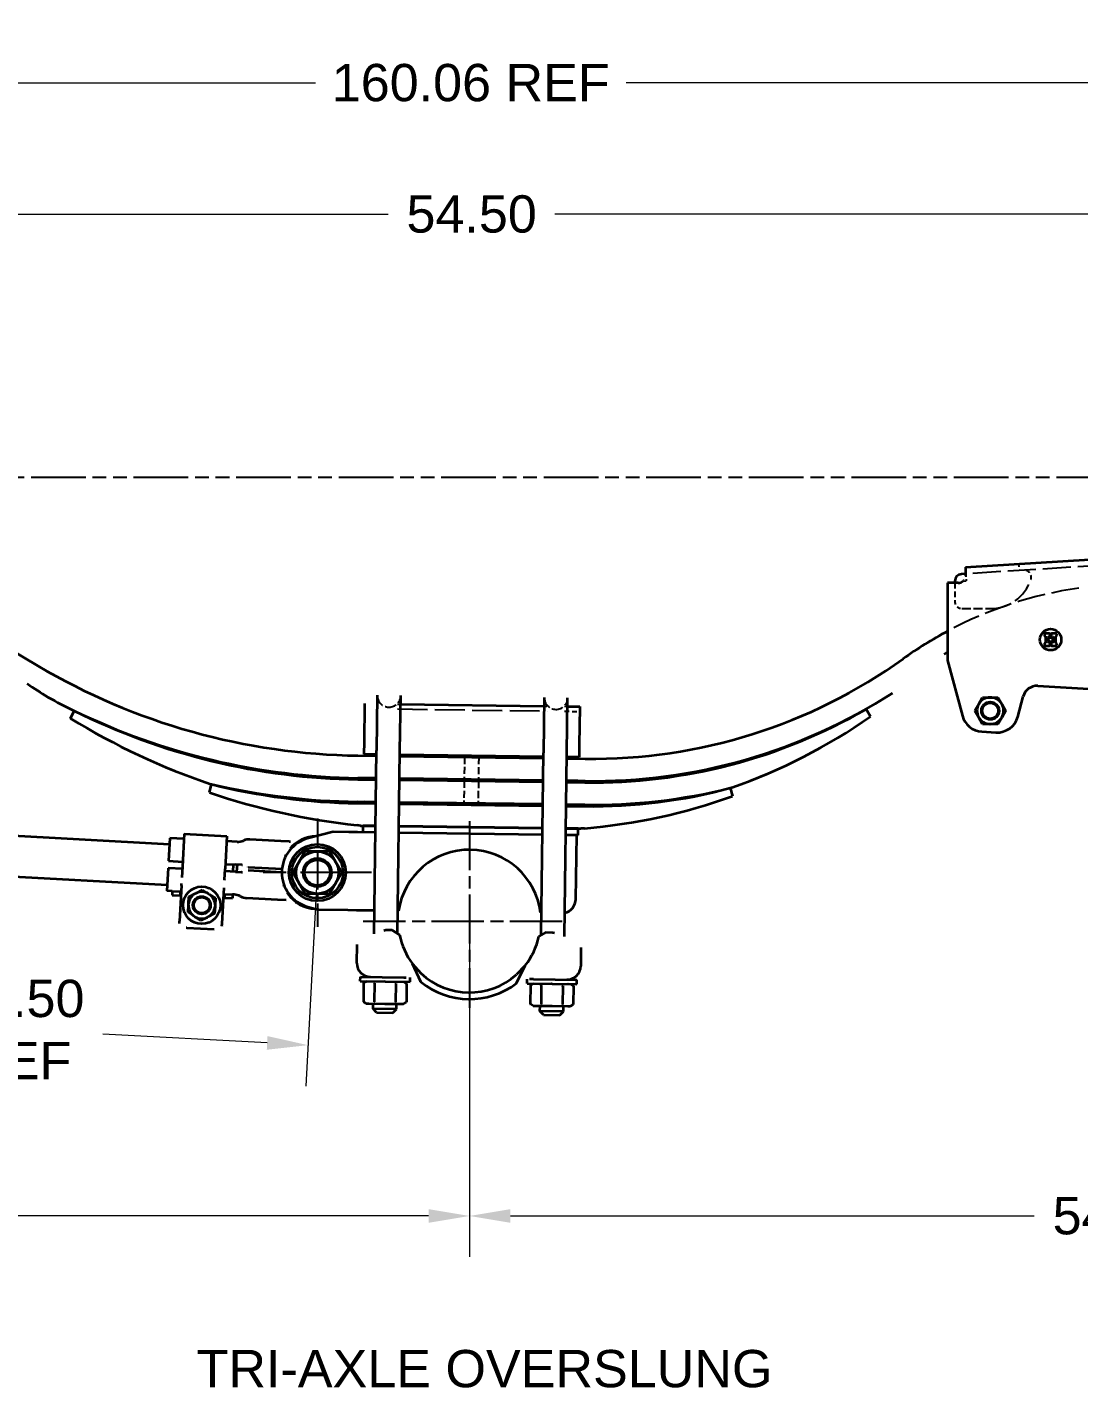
# Model space of a CAD drawing. Header units: inches. Extents: x 8 to 267, y 4 to 172.
# Drawn here: x 113.65 to 150.66, y 59.31 to 107.17 of the extents above; entities that cross this region are included whole.
import ezdxf

# ---------------------------------------------------------------- set-up
doc = ezdxf.new("R2010")
doc.units = ezdxf.units.IN
doc.header["$LTSCALE"] = 8
doc.header["$MEASUREMENT"] = 0
for name, pattern in [('CHAIN', [0.7087, 0.4724, -0.0591, 0.1181, -0.0591]), ('DASHED', [0.2067, 0.1654, -0.0413]), ('DOUBLE_DASH_CHAIN', [1.2403, 0.6614, -0.0827, 0.1654, -0.0827, 0.1654, -0.0827])]:
    doc.linetypes.add(name, pattern=pattern)
for name, color, linetype, lineweight in [('Center Mark(Hutchens)', 7, 'Continuous', 25), ('Dimensions(Hutchens)', 7, 'Continuous', 25), ('Hidden Edges(Hutchens)', 7, 'DASHED', 25), ('Symbols(Hutchens)', 7, 'Continuous', 25), ('Visible Edges(Hutchens)', 7, 'Continuous', 35), ('Visible Tangent Edges(Hutchens)', 7, 'DOUBLE_DASH_CHAIN', 25)]:
    doc.layers.add(name, color=color, linetype=linetype, lineweight=lineweight)
doc.styles.add('Hutchens .164', font='ARIAL.TTF')
doc.dimstyles.new('HUTCHENS STD DIM X.XX', dxfattribs={"dimscale": 8, "dimtxt": 0.164, "dimasz": 0.18, "dimexe": 0.18, "dimexo": 0.0625, "dimgap": 0.09, "dimtad": 0, "dimtih": 1, "dimtoh": 1, "dimrnd": 1e-08, "dimzin": 4, "dimdsep": 46, "dimtxsty": 'Hutchens .164', "dimcen": 0.09, "dimclrd": 211, "dimclre": 211, "dimclrt": 7, "dimadec": 0, "dimazin": 1, "dimtfac": 0.762195, "dimtofl": 0, "dimtmove": 0, "dimatfit": 3, "dimfxl": 0, "dimtolj": 1, "dimtzin": 0, "dimlwd": 9, "dimlwe": 9, "dimarcsym": 0})

# ---------------------------------------------------------------- blocks, each defined once
blk = doc.blocks.new('*D41')
at = {"layer": 'Defpoints', "color": 0, "linetype": 'Continuous'}
for p in [(74.713, 75.626), (129.211, 75.711), (129.211, 65.35)]:
    blk.add_point(p, dxfattribs=at)
at = {"layer": 'Dimensions(Hutchens)', "color": 211, "linetype": 'Continuous', "lineweight": 9}
for p, q in [((129.211, 75.211), (129.211, 63.91)), ((74.713, 75.126), (74.713, 63.91)), ((76.153, 65.35), (94.59, 65.35)), ((127.771, 65.35), (109.335, 65.35))]:
    blk.add_line(p, q, dxfattribs=at)
at = {"layer": 'Dimensions(Hutchens)', "color": 211, "linetype": 'Continuous'}
for points in [[(76.153, 65.59), (76.153, 65.11), (74.713, 65.35)], [(127.771, 65.59), (127.771, 65.11), (129.211, 65.35)]]:
    blk.add_solid(points, dxfattribs=at)
at = {"layer": 'Dimensions(Hutchens)', "color": 7, "linetype": 'Continuous', "lineweight": 9, "insert": (101.962, 65.35), "char_height": 1.312, "attachment_point": 5, "style": 'Hutchens .164'}
blk.add_mtext('\\A1;54.50 NOMINAL', dxfattribs=at)
blk = doc.blocks.new('*D42')
at = {"layer": 'Defpoints', "color": 0, "linetype": 'Continuous'}
for p in [(129.211, 75.711), (183.714, 75.644), (183.714, 65.35)]:
    blk.add_point(p, dxfattribs=at)
at = {"layer": 'Dimensions(Hutchens)', "color": 211, "linetype": 'Continuous', "lineweight": 9}
for p, q in [((129.211, 75.211), (129.211, 63.91)), ((183.714, 75.144), (183.714, 63.91)), ((130.651, 65.35), (149.085, 65.35)), ((182.274, 65.35), (163.83, 65.35))]:
    blk.add_line(p, q, dxfattribs=at)
at = {"layer": 'Dimensions(Hutchens)', "color": 211, "linetype": 'Continuous'}
for points in [[(130.651, 65.59), (130.651, 65.11), (129.211, 65.35)], [(182.274, 65.59), (182.274, 65.11), (183.714, 65.35)]]:
    blk.add_solid(points, dxfattribs=at)
at = {"layer": 'Dimensions(Hutchens)', "color": 7, "linetype": 'Continuous', "lineweight": 9, "insert": (156.457, 65.35), "char_height": 1.312, "attachment_point": 5, "style": 'Hutchens .164'}
blk.add_mtext('\\A1;54.50 NOMINAL', dxfattribs=at)
blk = doc.blocks.new('*D45')
at = {"layer": 'Defpoints', "color": 0, "linetype": 'Continuous'}
for p in [(156.539, 100.59), (156.539, 93.15), (102.039, 92.731)]:
    blk.add_point(p, dxfattribs=at)
at = {"layer": 'Dimensions(Hutchens)', "color": 211, "linetype": 'Continuous', "lineweight": 9}
for p, q in [((102.039, 93.231), (102.039, 102.03)), ((156.539, 93.65), (156.539, 102.03)), ((103.479, 100.59), (126.357, 100.59)), ((155.099, 100.59), (132.22, 100.59))]:
    blk.add_line(p, q, dxfattribs=at)
at = {"layer": 'Dimensions(Hutchens)', "color": 211, "linetype": 'Continuous'}
for points in [[(103.479, 100.83), (103.479, 100.35), (102.039, 100.59)], [(155.099, 100.83), (155.099, 100.35), (156.539, 100.59)]]:
    blk.add_solid(points, dxfattribs=at)
at = {"layer": 'Dimensions(Hutchens)', "color": 7, "linetype": 'Continuous', "lineweight": 9, "insert": (129.289, 100.59), "char_height": 1.312, "attachment_point": 5, "style": 'Hutchens .164'}
blk.add_mtext('\\A1;54.50', dxfattribs=at)
blk = doc.blocks.new('*D49')
at = {"layer": 'Defpoints', "color": 0, "linetype": 'Continuous'}
for p in [(49.226, 105.211), (209.289, 86.971), (49.226, 82.423)]:
    blk.add_point(p, dxfattribs=at)
at = {"layer": 'Dimensions(Hutchens)', "color": 211, "linetype": 'Continuous', "lineweight": 9}
for p, q in [((49.226, 82.923), (49.226, 106.651)), ((209.289, 87.471), (209.289, 106.651)), ((50.666, 105.211), (123.789, 105.211)), ((207.849, 105.211), (134.726, 105.211))]:
    blk.add_line(p, q, dxfattribs=at)
at = {"layer": 'Dimensions(Hutchens)', "color": 211, "linetype": 'Continuous'}
for points in [[(50.666, 105.451), (50.666, 104.971), (49.226, 105.211)], [(207.849, 105.451), (207.849, 104.971), (209.289, 105.211)]]:
    blk.add_solid(points, dxfattribs=at)
at = {"layer": 'Dimensions(Hutchens)', "color": 7, "linetype": 'Continuous', "lineweight": 9, "insert": (129.257, 105.211), "char_height": 1.312, "attachment_point": 5, "style": 'Hutchens .164'}
blk.add_mtext('\\A1;160.06 REF', dxfattribs=at)
blk = doc.blocks.new('*D51')
at = {"layer": 'Defpoints', "color": 0, "linetype": 'Continuous'}
for p in [(103.539, 78.53), (123.859, 77.43), (123.53, 71.359)]:
    blk.add_point(p, dxfattribs=at)
at = {"layer": 'Dimensions(Hutchens)', "color": 211, "linetype": 'Continuous', "lineweight": 9}
for p, q in [((103.512, 78.031), (103.132, 71.021)), ((123.832, 76.931), (123.453, 69.921)), ((104.648, 72.381), (110.428, 72.068)), ((122.092, 71.437), (116.313, 71.75))]:
    blk.add_line(p, q, dxfattribs=at)
at = {"layer": 'Dimensions(Hutchens)', "color": 211, "linetype": 'Continuous'}
for points in [[(104.661, 72.621), (104.635, 72.141), (103.21, 72.459)], [(122.105, 71.677), (122.08, 71.197), (123.53, 71.359)]]:
    blk.add_solid(points, dxfattribs=at)
at = {"layer": 'Dimensions(Hutchens)', "color": 7, "linetype": 'Continuous', "lineweight": 9, "insert": (113.37, 71.909), "char_height": 1.312, "attachment_point": 5, "style": 'Hutchens .164'}
blk.add_mtext('\\A1;20.50\\PREF', dxfattribs=at)

msp = doc.modelspace()

# ---------------------------------------------------------------- linework, layer by layer
at = {"layer": 'Center Mark(Hutchens)', "linetype": 'CHAIN', "ltscale": 0.264566}
for p, q in [((123.8589, 79.3361), (123.8589, 75.5247)), ((125.7646, 77.4304), (121.9532, 77.4304))]:
    msp.add_line(p, q, dxfattribs=at)
at = {"layer": 'Center Mark(Hutchens)', "linetype": 'CHAIN', "ltscale": 0.45527}
msp.add_line((129.2111, 79.2346), (129.2111, 72.6769), dxfattribs=at)
at = {"layer": 'Center Mark(Hutchens)', "linetype": 'CHAIN', "ltscale": 0.485979}
msp.add_line((132.473, 75.7107), (125.473, 75.7107), dxfattribs=at)
at = {"layer": 'Hidden Edges(Hutchens)', "ltscale": 0.055136}
for p, q in [((146.6636, 88.1705), (146.6781, 87.939)), ((148.5386, 88.2877), (148.5531, 88.0561)), ((148.5386, 88.2877), (148.5531, 88.0561))]:
    msp.add_line(p, q, dxfattribs=at)
at = {"layer": 'Hidden Edges(Hutchens)', "ltscale": 0.74679}
msp.add_line((155.3055, 88.4782), (146.6781, 87.939), dxfattribs=at)
at = {"layer": 'Hidden Edges(Hutchens)', "ltscale": 0.154203}
msp.add_line((146.2934, 87.6233), (146.2886, 86.9752), dxfattribs=at)
at = {"layer": 'Hidden Edges(Hutchens)', "ltscale": 0.021137}
msp.add_line((146.5746, 87.682), (146.6636, 87.6876), dxfattribs=at)
at = {"layer": 'Hidden Edges(Hutchens)', "ltscale": 0.005152}
msp.add_line((146.6781, 87.939), (146.6561, 87.9376), dxfattribs=at)
at = {"layer": 'Hidden Edges(Hutchens)', "ltscale": 0.007073}
msp.add_line((146.6636, 87.6876), (146.6937, 87.6894), dxfattribs=at)
at = {"layer": 'Hidden Edges(Hutchens)', "ltscale": 0.001633}
msp.add_line((146.6781, 87.939), (146.6781, 87.9388), dxfattribs=at)
at = {"layer": 'Hidden Edges(Hutchens)', "ltscale": 0.076896}
msp.add_line((146.6781, 87.9388), (146.6899, 87.7507), dxfattribs=at)
at = {"layer": 'Hidden Edges(Hutchens)', "ltscale": 0.014667}
msp.add_line((146.6899, 87.7507), (146.6937, 87.6894), dxfattribs=at)
at = {"layer": 'Hidden Edges(Hutchens)', "ltscale": 0.237987}
msp.add_line((146.5368, 86.7234), (147.5367, 86.716), dxfattribs=at)
at = {"layer": 'Hidden Edges(Hutchens)', "ltscale": 0.025212}
for p, q in [((126.6829, 83.3571), (126.7892, 83.3557)), ((131.8387, 83.2875), (131.945, 83.2861)), ((132.5573, 83.2778), (132.6636, 83.2764))]:
    msp.add_line(p, q, dxfattribs=at)
at = {"layer": 'Hidden Edges(Hutchens)', "ltscale": 0.795632}
msp.add_line((126.6805, 83.1842), (131.9427, 83.1131), dxfattribs=at)
at = {"layer": 'Hidden Edges(Hutchens)', "ltscale": 0.127887}
msp.add_line((132.555, 83.1048), (133.0925, 83.0976), dxfattribs=at)
at = {"layer": 'Hidden Edges(Hutchens)', "ltscale": 0.18751}
for p, q in [((129.0392, 81.4939), (129.0286, 80.706)), ((129.5392, 81.4871), (129.5285, 80.6992))]:
    msp.add_line(p, q, dxfattribs=at)
at = {"layer": 'Hidden Edges(Hutchens)', "ltscale": 0.187515}
for p, q in [((129.0279, 80.656), (129.0173, 79.8681)), ((129.5279, 80.6492), (129.5172, 79.8613))]:
    msp.add_line(p, q, dxfattribs=at)
at = {"layer": 'Hidden Edges(Hutchens)', "ltscale": 0.015836, "flags": 128}
msp.add_lwpolyline([(146.619, 87.7311), (146.6176, 87.7286)], dxfattribs=at)
at = {"layer": 'Hidden Edges(Hutchens)', "ltscale": 0.022364, "flags": 128}
msp.add_lwpolyline([(146.6224, 87.7366), (146.6218, 87.7354)], dxfattribs=at)
at = {"layer": 'Hidden Edges(Hutchens)', "ltscale": 0.05079, "flags": 128}
msp.add_lwpolyline([(146.6781, 87.939), (146.6771, 87.9388)], dxfattribs=at)
at = {"layer": 'Hidden Edges(Hutchens)', "ltscale": 0.116454}
msp.add_arc((148.7324, 87.8169), 0.25, 341.38146, 93.57633, dxfattribs=at)
at = {"layer": 'Hidden Edges(Hutchens)', "ltscale": 0.568412}
msp.add_arc((147.5478, 88.2159), 1.5, 269.57633, 341.38146, dxfattribs=at)
at = {"layer": 'Hidden Edges(Hutchens)', "ltscale": 0.73833}
msp.add_arc((152.6541, 73.5494), 14.03, 98.18947, 118.13319, dxfattribs=at)
at = {"layer": 'Hidden Edges(Hutchens)', "ltscale": 0.093397}
msp.add_arc((146.5386, 86.9734), 0.25, 179.57633, 269.57633, dxfattribs=at)
at = {"layer": 'Hidden Edges(Hutchens)', "ltscale": 0.308439}
for centre in [(126.3808, 83.6621), (132.2552, 83.5828)]:
    msp.add_arc(centre, 0.4125, 179.22631, 359.22631, dxfattribs=at)
at = {"layer": 'Visible Edges(Hutchens)'}
for p, q in [((146.6636, 88.1705), (152.1114, 88.511)), ((146.6636, 88.1705), (146.6636, 87.8733)), ((146.4136, 87.6233), (146.0386, 87.6233)), ((146.0386, 87.6233), (146.0386, 84.8906)), ((146.2938, 87.6819), (146.2934, 87.6233)), ((146.6561, 87.9376), (146.5282, 87.9296)), ((149.4449, 85.8108), (149.4449, 85.7803)), ((149.6167, 85.842), (149.4761, 85.842)), ((149.4761, 85.749), (149.4809, 85.749)), ((149.4809, 85.749), (149.4809, 85.4975)), ((149.6059, 85.749), (149.6167, 85.749)), ((149.6059, 85.7418), (149.6059, 85.749)), ((149.648, 85.7803), (149.648, 85.8108)), ((149.6792, 85.8108), (149.6792, 85.7803)), ((149.8511, 85.842), (149.7105, 85.842)), ((149.7105, 85.749), (149.7214, 85.749)), ((149.7214, 85.749), (149.7214, 85.7418)), ((149.8464, 85.4975), (149.8464, 85.749)), ((149.8464, 85.749), (149.8511, 85.749)), ((149.8824, 85.7803), (149.8824, 85.8108)), ((112.5386, 85.5822), (114.0212, 84.7063)), ((149.4449, 85.4663), (149.4449, 85.4358)), ((149.4809, 85.4975), (149.4761, 85.4975)), ((149.4761, 85.4045), (149.6167, 85.4045)), ((149.6059, 85.4975), (149.6059, 85.5047)), ((149.6167, 85.4975), (149.6059, 85.4975)), ((149.648, 85.4358), (149.648, 85.4663)), ((149.6792, 85.4663), (149.6792, 85.4358)), ((149.7214, 85.4975), (149.7105, 85.4975)), ((149.7105, 85.4045), (149.8511, 85.4045)), ((149.7214, 85.5047), (149.7214, 85.4975)), ((149.8511, 85.4975), (149.8464, 85.4975)), ((149.8824, 85.4358), (149.8824, 85.4663)), ((146.0386, 84.8906), (146.5603, 82.9434)), ((149.2124, 83.9964), (151.8072, 83.8431)), ((125.5149, 82.0335), (125.5326, 83.3382)), ((125.5326, 83.3382), (125.533, 83.3727)), ((125.9683, 83.6677), (125.942, 81.7241)), ((126.767, 81.713), (126.7932, 83.6566)), ((126.7892, 83.3557), (131.8387, 83.2875)), ((131.8428, 83.5884), (131.8165, 81.6448)), ((132.6414, 81.6337), (132.6677, 83.5772)), ((146.9971, 83.1233), (147.1324, 83.3578)), ((147.1324, 83.3578), (147.2678, 83.5923)), ((147.2678, 83.5923), (147.5386, 83.5923)), ((147.5386, 83.5923), (147.8094, 83.5923)), ((147.8094, 83.5923), (147.9448, 83.3578)), ((147.9448, 83.3578), (148.0802, 83.1233)), ((148.509, 82.9138), (148.7, 83.6267)), ((115.1702, 82.8548), (115.3014, 83.1246)), ((132.6636, 83.2764), (133.0948, 83.2705)), ((133.0944, 83.2361), (133.0767, 81.9314)), ((133.0948, 83.2705), (133.0944, 83.2361)), ((143.1722, 83.1827), (143.3222, 82.9232)), ((147.1324, 82.8888), (146.9971, 83.1233)), ((147.2678, 82.6543), (147.1324, 82.8888)), ((147.9448, 82.8888), (147.8094, 82.6543)), ((148.0802, 83.1233), (147.9448, 82.8888)), ((147.2405, 82.3888), (147.7402, 82.3592)), ((147.5386, 82.6543), (147.2678, 82.6543)), ((147.8094, 82.6543), (147.5386, 82.6543)), ((125.509, 81.5916), (125.5149, 82.0335)), ((133.0767, 81.9314), (133.0708, 81.4895)), ((125.2896, 81.5445), (125.9395, 81.5358)), ((125.509, 81.5916), (125.5402, 81.5912)), ((125.5395, 81.5412), (125.5402, 81.5912)), ((125.9395, 81.5358), (125.5395, 81.5412)), ((125.9402, 81.5858), (125.5402, 81.5912)), ((125.8549, 75.2725), (125.942, 81.7241)), ((126.6802, 75.2884), (126.767, 81.713)), ((126.7644, 81.5246), (131.814, 81.4564)), ((131.814, 81.4564), (126.7644, 81.5246)), ((131.8146, 81.5064), (126.7651, 81.5746)), ((131.7298, 75.2202), (131.8165, 81.6448)), ((132.5543, 75.1821), (132.6414, 81.6337)), ((132.6389, 81.4453), (133.2888, 81.4365)), ((133.0389, 81.4399), (132.6389, 81.4453)), ((133.0395, 81.4899), (132.6396, 81.4953)), ((133.0389, 81.4399), (133.0395, 81.4899)), ((133.0395, 81.4899), (133.0708, 81.4895)), ((120.061, 80.2452), (120.1283, 80.5376)), ((125.2783, 80.7066), (125.9282, 80.6978)), ((125.9289, 80.7478), (125.2789, 80.7566)), ((125.5282, 80.7032), (125.5289, 80.7532)), ((125.9282, 80.6978), (125.5282, 80.7032)), ((125.9289, 80.7478), (125.5289, 80.7532)), ((126.7531, 80.6867), (131.8027, 80.6185)), ((131.8027, 80.6185), (126.7531, 80.6867)), ((131.8033, 80.6685), (126.7538, 80.7367)), ((131.8033, 80.6685), (126.7538, 80.7367)), ((132.6276, 80.6074), (133.2776, 80.5986)), ((133.0275, 80.602), (132.6276, 80.6074)), ((133.2782, 80.6486), (132.6283, 80.6574)), ((133.0282, 80.652), (132.6283, 80.6574)), ((133.0275, 80.602), (133.0282, 80.652)), ((138.3906, 80.4057), (138.4687, 80.1166)), ((125.2669, 79.8687), (125.9169, 79.8599)), ((125.9176, 79.9099), (125.2676, 79.9187)), ((125.5169, 79.8653), (125.5176, 79.9153)), ((125.9169, 79.8599), (125.5169, 79.8653)), ((125.9176, 79.9099), (125.5176, 79.9153)), ((126.7418, 79.8488), (131.7913, 79.7806)), ((131.7913, 79.7806), (126.7418, 79.8488)), ((131.792, 79.8306), (126.7425, 79.8988)), ((131.792, 79.8306), (126.7425, 79.8988)), ((132.6163, 79.7695), (133.2662, 79.7607)), ((133.0162, 79.7641), (132.6163, 79.7695)), ((133.0169, 79.8141), (132.6169, 79.8195)), ((133.2669, 79.8107), (132.6169, 79.8194)), ((133.0162, 79.7641), (133.0169, 79.8141)), ((125.3813, 79.0795), (125.2554, 79.0927)), ((125.3813, 79.0795), (125.9062, 79.0724)), ((125.4719, 78.8463), (125.475, 79.0783)), ((125.9062, 79.0724), (125.475, 79.0783)), ((126.7312, 79.0613), (131.7807, 78.9931)), ((131.7807, 78.9931), (126.7312, 79.0613)), ((132.6056, 78.982), (133.1306, 78.9749)), ((133.0368, 78.9762), (132.6056, 78.982)), ((133.0337, 78.7442), (133.0368, 78.9762)), ((133.2557, 78.9843), (133.1306, 78.9749)), ((108.8198, 78.9652), (118.6555, 78.433)), ((118.6668, 78.6432), (118.6233, 77.8389)), ((119.1661, 78.6162), (118.6668, 78.6432)), ((119.1754, 78.789), (119.1136, 77.6465)), ((119.1754, 78.789), (120.6732, 78.7079)), ((120.6732, 78.7079), (120.6114, 77.5655)), ((121.0344, 78.5151), (120.6639, 78.5352)), ((121.248, 78.5505), (121.2672, 78.5582)), ((122.5726, 78.5345), (121.4808, 78.5936)), ((122.8698, 78.5185), (122.5726, 78.5345)), ((124.4134, 78.8606), (123.5517, 78.6421)), ((124.9695, 78.8531), (124.4134, 78.8606)), ((125.2767, 78.8489), (124.9695, 78.8531)), ((125.9031, 78.8405), (125.2767, 78.8489)), ((131.7776, 78.7611), (126.728, 78.8293)), ((131.7776, 78.7611), (126.728, 78.8293)), ((133.0337, 78.7442), (132.6025, 78.75)), ((132.9868, 78.7448), (132.6025, 78.75)), ((132.9565, 76.495), (132.9868, 78.7448)), ((122.734, 78.0412), (122.7469, 78.0015)), ((122.934, 78.2713), (122.8976, 78.2756)), ((122.9929, 77.4304), (123.4259, 78.1804)), ((123.4259, 78.1804), (124.2919, 78.1804)), ((124.2919, 78.1804), (124.7249, 77.4304)), ((118.6098, 77.5893), (118.5663, 76.7849)), ((119.1091, 77.5623), (118.6098, 77.5893)), ((118.6233, 77.8389), (119.1226, 77.8119)), ((119.1132, 77.639), (119.0922, 77.2514)), ((119.1136, 77.6465), (119.1132, 77.639)), ((120.5901, 77.1704), (120.611, 77.558)), ((120.6114, 77.5655), (120.611, 77.558)), ((120.6204, 77.7309), (120.9908, 77.7108)), ((120.8947, 77.4656), (120.9082, 77.7153)), ((121.2019, 77.6994), (120.9908, 77.7108)), ((121.0331, 77.7085), (121.0195, 77.4589)), ((121.2019, 77.6994), (121.2206, 77.6984)), ((121.2293, 77.6979), (121.2206, 77.6984)), ((121.4283, 77.6245), (122.6156, 77.5603)), ((108.742, 77.5273), (118.5777, 76.9951)), ((120.9773, 77.4612), (120.6069, 77.4812)), ((120.9773, 77.4612), (121.1884, 77.4498)), ((121.2071, 77.4487), (121.1884, 77.4498)), ((121.2071, 77.4487), (121.2158, 77.4483)), ((122.6089, 77.4355), (121.4216, 77.4997)), ((123.4259, 76.6804), (122.9929, 77.4304)), ((124.7249, 77.4304), (124.2919, 76.6804)), ((118.7535, 76.7748), (118.5663, 76.7849)), ((118.7535, 76.7748), (118.7462, 76.64)), ((118.7462, 76.64), (119.027, 76.6248)), ((118.7535, 76.7748), (119.0343, 76.7596)), ((119.0775, 76.9783), (119.0096, 75.7246)), ((119.0343, 76.7596), (119.027, 76.6248)), ((119.027, 76.6248), (119.0583, 76.6231)), ((119.0655, 76.7579), (119.0343, 76.7596)), ((119.3372, 76.5768), (119.5593, 76.6895)), ((119.5593, 76.6895), (119.5979, 76.7091)), ((119.5979, 76.7091), (119.8201, 76.8218)), ((119.8201, 76.8218), (120.0288, 76.6858)), ((120.0288, 76.6858), (120.0651, 76.6621)), ((120.0651, 76.6621), (120.2738, 76.5261)), ((120.5074, 75.6435), (120.5753, 76.8973)), ((120.5946, 76.6752), (120.5634, 76.6769)), ((120.5946, 76.6752), (120.5873, 76.5404)), ((120.5946, 76.6752), (120.8754, 76.66)), ((120.8754, 76.66), (120.8681, 76.5252)), ((120.9338, 76.6568), (120.8754, 76.66)), ((121.1423, 76.5986), (121.1606, 76.5889)), ((122.6746, 76.9447), (122.6918, 76.9827)), ((122.8486, 76.6943), (122.812, 76.6939)), ((124.2919, 76.6804), (123.4259, 76.6804)), ((119.3079, 76.036), (119.3214, 76.2848)), ((119.3214, 76.2848), (119.3237, 76.328)), ((119.3237, 76.328), (119.3372, 76.5768)), ((120.258, 76.2341), (120.2445, 75.9853)), ((120.2603, 76.2773), (120.258, 76.2341)), ((120.2738, 76.5261), (120.2603, 76.2773)), ((120.5561, 76.5421), (120.5873, 76.5404)), ((120.5873, 76.5404), (120.8681, 76.5252)), ((122.461, 76.4716), (121.3691, 76.5306)), ((122.7582, 76.4555), (122.461, 76.4716)), ((123.5191, 76.2275), (123.9098, 76.1171)), ((124.9324, 76.1033), (123.9098, 76.1171)), ((125.2396, 76.0992), (124.9324, 76.1033)), ((119.005, 75.6385), (119.0096, 75.7246)), ((119.5166, 75.9), (119.3079, 76.036)), ((119.5529, 75.8763), (119.5166, 75.9)), ((119.7616, 75.7403), (119.5529, 75.8763)), ((119.9837, 75.853), (119.7616, 75.7403)), ((120.0224, 75.8726), (119.9837, 75.853)), ((120.2445, 75.9853), (120.0224, 75.8726)), ((120.5028, 75.5574), (120.5074, 75.6435)), ((125.866, 76.0907), (125.2396, 76.0992)), ((126.7159, 76.0792), (126.6909, 76.0796)), ((131.7404, 76.0114), (131.7154, 76.0117)), ((119.264, 75.4884), (120.2291, 75.4361)), ((126.4866, 75.4037), (126.2693, 75.4066)), ((126.7551, 75.2438), (126.4866, 75.4037)), ((131.6537, 75.1777), (131.9264, 75.3302)), ((131.9264, 75.3302), (132.1437, 75.3273)), ((125.2535, 74.246), (125.2624, 74.9041)), ((133.1367, 74.7978), (133.1278, 74.1397)), ((127.2045, 74.2197), (127.5013, 73.8868)), ((127.4972, 73.5832), (127.2045, 74.2197)), ((125.3699, 73.6059), (125.372, 73.7624)), ((125.372, 73.7624), (126.9024, 73.7417)), ((126.9024, 73.7417), (126.9793, 73.7406)), ((127.1197, 73.5822), (127.1218, 73.7387)), ((130.867, 73.5377), (131.1768, 74.166)), ((131.1768, 74.166), (130.8711, 73.8413)), ((125.3699, 73.6059), (127.1197, 73.5822)), ((125.4866, 73.5457), (125.4777, 72.8869)), ((125.5889, 73.6029), (125.4866, 73.5457)), ((125.8653, 73.5406), (125.8564, 72.8818)), ((126.6227, 73.5304), (126.6138, 72.8716)), ((126.9007, 73.5852), (127.0014, 73.5252)), ((127.0014, 73.5252), (126.9925, 72.8665)), ((131.2443, 73.5265), (131.2465, 73.683)), ((131.2443, 73.5265), (132.9942, 73.5029)), ((131.3611, 73.4664), (131.3522, 72.8076)), ((131.4633, 73.5236), (131.3611, 73.4664)), ((131.4659, 73.6801), (131.389, 73.6811)), ((131.4659, 73.6801), (132.9963, 73.6594)), ((131.7398, 73.4613), (131.7309, 72.8025)), ((132.4972, 73.451), (132.4883, 72.7923)), ((132.7752, 73.5059), (132.8759, 73.4459)), ((132.8759, 73.4459), (132.867, 72.7872)), ((132.9942, 73.5029), (132.9963, 73.6594)), ((125.5784, 72.827), (125.4777, 72.8869)), ((125.5784, 72.827), (125.6663, 72.8258)), ((125.6663, 72.8258), (126.2343, 72.8181)), ((125.8193, 72.6312), (125.8219, 72.8237)), ((126.2343, 72.8181), (126.8024, 72.8105)), ((126.6442, 72.6201), (126.6468, 72.8126)), ((126.8024, 72.8105), (126.8903, 72.8093)), ((126.8903, 72.8093), (126.9925, 72.8665)), ((131.4528, 72.7477), (131.3522, 72.8076)), ((132.7647, 72.7299), (132.867, 72.7872)), ((126.6442, 72.6201), (125.8193, 72.6312)), ((125.9426, 72.5045), (125.8193, 72.6312)), ((125.9426, 72.5045), (126.5175, 72.4968)), ((126.5175, 72.4968), (126.6442, 72.6201)), ((131.4528, 72.7477), (131.5407, 72.7465)), ((131.5407, 72.7465), (132.1088, 72.7388)), ((131.6937, 72.5519), (131.6963, 72.7444)), ((132.5186, 72.5407), (131.6937, 72.5519)), ((131.817, 72.4252), (131.6937, 72.5519)), ((131.817, 72.4252), (132.392, 72.4174)), ((132.1088, 72.7388), (132.6768, 72.7311)), ((132.392, 72.4174), (132.5186, 72.5407)), ((132.5186, 72.5407), (132.5212, 72.7332)), ((132.6768, 72.7311), (132.7647, 72.7299))]:
    msp.add_line(p, q, dxfattribs=at)
at = {"layer": 'Visible Edges(Hutchens)', "flags": 128}
for points in [[(146.5746, 87.682), (146.5816, 87.6881)], [(146.6094, 87.7179), (146.6181, 87.7298)], [(146.6488, 87.856), (146.6479, 87.8516)], [(146.6488, 87.8561), (146.6494, 87.8592)], [(146.0386, 85.1878), (145.9158, 85.106)], [(122.8698, 78.5185), (122.9188, 78.517)], [(123.3412, 78.6011), (123.3352, 78.5984)], [(122.734, 78.0412), (122.7402, 78.0525)], [(122.8899, 78.2201), (122.8903, 78.2224)], [(121.4283, 77.6245), (121.4209, 77.6301)], [(120.5901, 77.1704), (120.5896, 77.1621)], [(121.2158, 77.4483), (121.2243, 77.4479)], [(119.0775, 76.9783), (119.0811, 77.0465)], [(122.812, 76.6939), (122.8063, 76.7022)], [(122.812, 76.6939), (122.812, 76.6962)], [(123.1376, 76.3629), (123.0925, 76.382)], [(123.1376, 76.3629), (123.1377, 76.3629)], [(119.264, 75.4884), (119.2465, 75.4895)], [(120.5028, 75.5574), (120.5017, 75.5471)], [(126.2693, 75.4066), (126.2036, 75.386)], [(132.1437, 75.3273), (132.2088, 75.3049)], [(125.6767, 73.6017), (125.6691, 73.6017)], [(125.8653, 73.5406), (125.8567, 73.5456)], [(126.2448, 73.5941), (126.2296, 73.5942)], [(126.6227, 73.5304), (126.6054, 73.5355)], [(126.8129, 73.5864), (126.8053, 73.5864)], [(127.0014, 73.5252), (126.9928, 73.5303)], [(127.4972, 73.5832), (127.464, 73.608)], [(131.389, 73.6811), (131.3241, 73.6834)], [(131.389, 73.6811), (131.3241, 73.6834)], [(131.5512, 73.5224), (131.5436, 73.5224)], [(131.7398, 73.4613), (131.7311, 73.4663)], [(132.1193, 73.5147), (132.1041, 73.5148)], [(132.4972, 73.451), (132.4798, 73.4562)], [(132.6873, 73.5071), (132.6797, 73.5071)], [(132.8759, 73.4459), (132.8672, 73.451)], [(125.4777, 72.8869), (125.4863, 72.8819)], [(125.6663, 72.8258), (125.6738, 72.8258)], [(125.8564, 72.8818), (125.8738, 72.8766)], [(126.2343, 72.8181), (126.2495, 72.818)], [(126.6138, 72.8716), (126.6225, 72.8665)], [(126.8024, 72.8105), (126.81, 72.8105)], [(131.3522, 72.8076), (131.3608, 72.8025)], [(131.7309, 72.8025), (131.7482, 72.7973)], [(132.4883, 72.7923), (132.4969, 72.7872)], [(131.5407, 72.7465), (131.5483, 72.7465)], [(132.1088, 72.7388), (132.124, 72.7387)], [(132.6768, 72.7311), (132.6844, 72.7311)]]:
    msp.add_lwpolyline(points, dxfattribs=at)
at = {"layer": 'Visible Edges(Hutchens)'}
for centre, radius in [((149.6636, 85.6233), 0.375), ((149.6636, 85.6233), 0.0781), ((147.5386, 83.1233), 0.3126), ((147.5386, 83.1233), 0.3125), ((147.5386, 83.1233), 0.28), ((123.8589, 77.4304), 1), ((123.8589, 77.4304), 0.9041), ((123.8589, 77.4304), 0.7448), ((123.8589, 77.4304), 0.5), ((123.8589, 77.4304), 0.4501), ((119.7908, 76.2811), 0.6562), ((119.7908, 76.2811), 0.3125), ((119.7908, 76.2811), 0.3126), ((119.7908, 76.2811), 0.28)]:
    msp.add_circle(centre, radius, dxfattribs=at)
for centre, radius, start, end in [((146.5438, 87.6801), 0.25, 93.57633, 179.57633), ((146.4136, 87.8733), 0.25, 269.98931, 310.0832), ((152.6541, 73.5494), 14.03, 118.13319, 125.64597), ((149.4761, 85.8108), 0.0312, 90, 180), ((149.4761, 85.7803), 0.0312, 180, 270), ((149.6636, 85.6233), 0.117, 126.89406, 233.10594), ((149.5746, 85.7418), 0.0313, 306.89406, 0), ((149.6167, 85.8108), 0.0313, 0, 90), ((149.6167, 85.7803), 0.0313, 270, 0), ((149.7105, 85.8108), 0.0312, 90, 180), ((149.7105, 85.7803), 0.0312, 180, 270), ((149.7526, 85.7418), 0.0312, 180, 233.10594), ((149.6636, 85.6233), 0.117, 306.89406, 53.10594), ((149.8511, 85.8108), 0.0312, 0, 90), ((149.8511, 85.7803), 0.0312, 270, 0), ((149.4761, 85.4663), 0.0313, 90, 180), ((149.4761, 85.4358), 0.0312, 180, 270), ((149.5746, 85.5047), 0.0312, 0, 53.10594), ((149.6167, 85.4663), 0.0313, 0, 90), ((149.6167, 85.4358), 0.0312, 270, 0), ((149.7105, 85.4663), 0.0312, 90, 180), ((149.7105, 85.4358), 0.0312, 180, 270), ((149.7526, 85.5047), 0.0312, 126.89406, 180), ((149.8511, 85.4663), 0.0312, 0, 90), ((149.8511, 85.4358), 0.0313, 270, 0), ((133.5422, 100.1994), 18.7646, 269.22635, 305.64599), ((125.5969, 104.3007), 22.7582, 239.42694, 269.22629), ((126.8734, 103.5233), 23.5186, 235.78364, 237.8946), ((149.1829, 83.4973), 0.5, 86.61715, 165.00004), ((125.5969, 104.3007), 23.5462, 241.53365, 244.0717), ((133.5422, 100.1994), 19.5526, 269.22635, 302.69116), ((147.5386, 83.1233), 0.469, 150, 210), ((147.5386, 83.1233), 0.469, 90, 150), ((147.5386, 83.1233), 0.469, 30, 90), ((147.5386, 83.1233), 0.469, 330, 30), ((127.8003, 103.398), 24.1152, 238.41655, 251.40617), ((125.5969, 104.3007), 23.5462, 244.08128, 269.22629), ((125.59, 103.7844), 23.0799, 243.53653, 269.22629), ((133.5374, 99.8392), 19.2423, 269.22631, 300.04669), ((132.0085, 98.9589), 19.625, 289.14493, 305.20429), ((147.2848, 83.1375), 0.75, 194.99914, 266.61573), ((147.5386, 83.1233), 0.469, 210, 270), ((147.5386, 83.1233), 0.469, 270, 330), ((147.7845, 83.1079), 0.75, 266.61573, 345.00004), ((125.5969, 104.3007), 24.3842, 256.99837, 257.04008), ((125.5694, 102.2649), 22.3983, 255.94078, 269.22623), ((125.5969, 104.3007), 24.3842, 257.04008, 269.22615), ((133.5374, 99.8392), 20.0303, 284.02194, 284.1817), ((128.0315, 103.885), 24.9473, 251.36782, 263.611), ((131.5201, 99.5412), 20.63, 274.82583, 289.68311), ((133.5183, 98.4359), 18.6769, 269.22651, 285.12163), ((133.5374, 99.8392), 20.0303, 269.22631, 284.02194), ((121.0614, 79.0144), 0.5, 266.90291, 291.91063), ((121.4537, 78.0944), 0.5, 86.90291, 111.91063), ((123.8589, 77.4304), 1.25, 104.22631, 254.22631), ((123.8589, 77.4304), 1.28, 91.79705, 138.67637), ((129.2111, 75.7107), 2.5223, 6.85446, 171.59816), ((119.7908, 76.2811), 0.4695, 119.54741, 174.25841), ((119.7908, 76.2811), 0.4695, 59.54741, 114.25841), ((119.7908, 76.2811), 0.4695, 359.54741, 54.25841), ((120.9068, 76.1576), 0.5, 61.89519, 86.90291), ((121.3961, 77.0299), 0.5, 241.89519, 266.90291), ((123.8589, 77.4304), 1.28, 215.12945, 266.65557), ((119.7908, 76.2811), 0.4695, 179.54741, 234.25841), ((119.7908, 76.2811), 0.4695, 299.54741, 354.25841), ((132.4565, 76.5018), 0.5, 282.59699, 359.22631), ((119.7908, 76.2811), 0.4695, 239.54741, 294.25841), ((129.2111, 75.7107), 2.5, 190.76327, 216.61363), ((129.2111, 75.7107), 2.5, 321.83899, 347.68935), ((125.7355, 74.2395), 0.482, 179.22631, 269.22631), ((129.2111, 75.7107), 2.5, 226.84918, 311.60344), ((132.6458, 74.1462), 0.482, 269.22631, 359.22631), ((129.2111, 75.7107), 2.732, 231.14558, 307.30705)]:
    msp.add_arc(centre, radius, start, end, dxfattribs=at)
at = {"layer": 'Visible Tangent Edges(Hutchens)', "ltscale": 0.363654}
msp.add_line((48.836, 91.3424), (211.2103, 91.3424), dxfattribs=at)

# ---------------------------------------------------------------- texts
at = {"layer": 'Symbols(Hutchens)', "color": 7, "insert": (129.7422, 59.9709), "char_height": 1.312, "width": 20.272, "attachment_point": 5, "style": 'Hutchens .164'}
msp.add_mtext('{TRI-AXLE OVERSLUNG}', dxfattribs=at)

# ---------------------------------------------------------------- dimensions: what is measured, and where the dimension line sits
at = {"layer": 'Dimensions(Hutchens)', "color": 211, "linetype": 'Continuous', "lineweight": 9}
dim = msp.add_linear_dim(base=(49.2261, 105.2113), p1=(209.2886, 86.9713), p2=(49.2261, 82.4229), text='<> REF', dimstyle='HUTCHENS STD DIM X.XX', override={"dimtih": 0, "dimtoh": 0, "dimdec": 2, "dimtp": 0, "dimtm": 0, "dimtdec": 2, "dimatfit": 2}, dxfattribs=at)
dim.commit()
dim.dimension.update_dxf_attribs({"geometry": '*D49', "text_midpoint": (129.2574, 105.2113), "dimtype": 160})
dim = msp.add_linear_dim(base=(156.5386, 100.5899), p1=(102.0386, 92.7312), p2=(156.5386, 93.1504), dimstyle='HUTCHENS STD DIM X.XX', override={"dimtih": 0, "dimtoh": 0, "dimdec": 2, "dimtp": 0, "dimtm": 0, "dimtdec": 2, "dimatfit": 2}, dxfattribs=at)
dim.commit()
dim.dimension.update_dxf_attribs({"geometry": '*D45', "text_midpoint": (129.2886, 100.5899), "dimtype": 160})
for base, p1, p2, angle, text, override, picture, middle in [((123.5304, 71.3593), (103.5386, 78.5299), (123.8589, 77.4304), 176.90291, '<>\\PREF', {"dimdec": 2, "dimlfac": 1.007371, "dimtp": 0, "dimtm": 0, "dimtdec": 2, "dimatfit": 2}, '*D51', (113.3703, 71.9091)), ((129.2111, 65.3498), (74.7135, 75.6262), (129.2111, 75.7107), 180, '<> NOMINAL', {"dimtih": 0, "dimtoh": 0, "dimdec": 2, "dimtp": 0, "dimtm": 0, "dimtdec": 2, "dimatfit": 2}, '*D41', (101.9623, 65.3498)), ((183.7139, 65.3498), (129.2111, 75.7107), (183.7139, 75.6445), 180, '<> NOMINAL', {"dimtih": 0, "dimtoh": 0, "dimdec": 2, "dimtp": 0, "dimtm": 0, "dimtdec": 2, "dimatfit": 2}, '*D42', (156.4574, 65.3498))]:
    dim = msp.add_linear_dim(base=base, p1=p1, p2=p2, angle=angle, text=text, dimstyle='HUTCHENS STD DIM X.XX', override=override, dxfattribs=at)
    dim.commit()
    dim.dimension.update_dxf_attribs({"geometry": picture, "text_midpoint": middle, "dimtype": 160})

doc.saveas('drawing.dxf')
